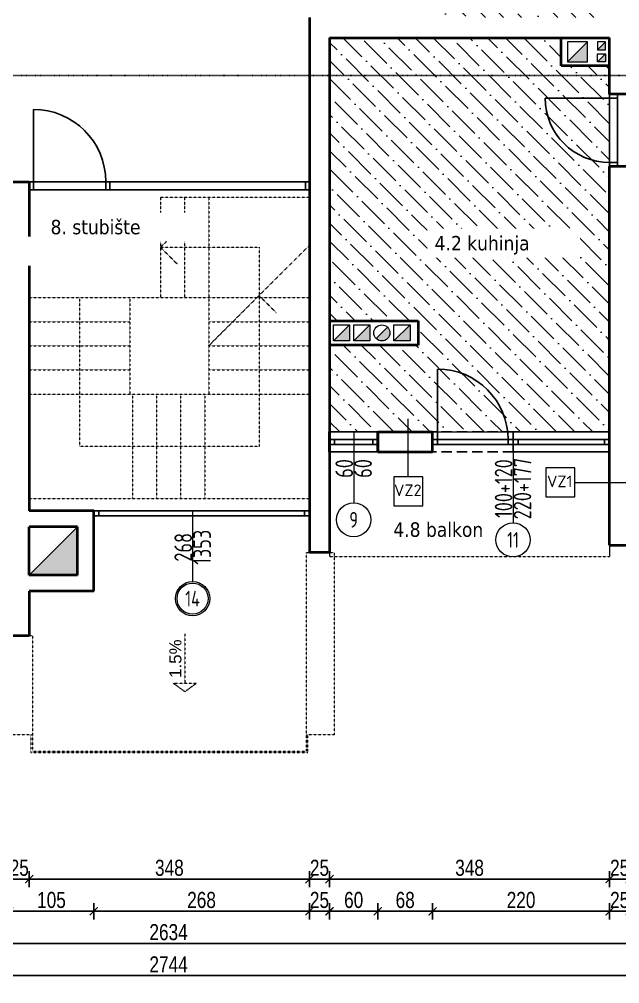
# Model space of a CAD drawing. Header units: millimetres. Extents: x 195897 to 285417, y -229751 to -116129.
# Drawn here: x 210153 to 210899, y -223787 to -222588 of the extents above; entities that cross this region are included whole.
import ezdxf
from ezdxf.enums import TextEntityAlignment as Align

# ---------------------------------------------------------------- set-up
doc = ezdxf.new("R2010")
doc.units = ezdxf.units.MM
doc.header["$PDMODE"] = 2
for name, pattern in [('ACAD_ISO03W100', [30, 12, -18]), ('HIDDEN', [0.375, 0.25, -0.125]), ('HIDDENX2', [19.05, 12.7, -6.35])]:
    doc.linetypes.add(name, pattern=pattern)
doc.layers.get('0').update_dxf_attribs({"lineweight": 0})
doc.layers.get('Defpoints').update_dxf_attribs({"color": 250, "lineweight": 0})
for name, color, linetype, lineweight in [('05-podgled-tanko', 144, 'HIDDEN', 0), ('06-hatch_grijano', 30, 'Continuous', 0), ('07-kote', 70, 'Continuous', 9), ('09-oznaka stavke', 1, 'Continuous', 0), ('5-TX', 113, 'Continuous', 5), ('TP_01 - 0.50', 1, 'Continuous', 40), ('TP_07 - 0.20', 255, 'Continuous', 20)]:
    doc.layers.add(name, color=color, linetype=linetype, lineweight=lineweight)
for name, color, linetype in [('TP_Hatch', 252, 'Continuous'), ('TP_Hidden', 8, 'HIDDENX2'), ('TP_Otvori', 8, 'Continuous'), ('TP_Otvori.block', 8, 'Continuous'), ('zidovi', 1, 'Continuous')]:
    doc.layers.add(name, color=color, linetype=linetype)
doc.styles.add('isocpeur', font='isocpeur.ttf')
doc.styles.add('OPIS', font='hrcom.shx', dxfattribs={"width": 0.8, "height": 20})
doc.styles.get("Standard").update_dxf_attribs({"font": 'arial.ttf', "height": 600})
doc.styles.add('tahoma10', font='tahoma.ttf', dxfattribs={"height": 2})
doc.dimstyles.new('ISO-25', dxfattribs={"dimtxt": 20, "dimasz": 10, "dimexe": 10, "dimexo": 10, "dimgap": 4, "dimtad": 1, "dimdec": 0, "dimtxsty": 'OPIS', "dimblk": 'ARCHTICK', "dimcen": 10, "dimdle": 10, "dimadec": 0, "dimazin": 0, "dimtfac": 1, "dimtdec": 0, "dimtix": 1, "dimtmove": 0, "dimatfit": 3, "dimldrblk": 'ARCHTICK', "dimfxl": 10, "dimfxlon": 1, "dimarcsym": 0})

# ---------------------------------------------------------------- blocks, each defined once
blk = doc.blocks.new('*U663')
at = {"layer": 'TP_01 - 0.50'}
for p, q in [((0, 0), (0, -30)), ((72, 0), (72, -30))]:
    blk.add_line(p, q, dxfattribs=at)
at = {"layer": 'TP_Otvori'}
for p, q in [((0, 0), (72, 0)), ((0, -11.3), (72, -11.3)), ((7.5, -11.3), (7.5, -18.8)), ((64.5, -11.3), (64.5, -18.8)), ((0, -18.8), (72, -18.8)), ((0, -30), (72, -30))]:
    blk.add_line(p, q, dxfattribs=at)
blk = doc.blocks.new('*U654')
at = {"layer": 'TP_Otvori'}
for p, q in [((5, 0), (5, 80)), ((5, 0), (0, 0)), ((85, 0), (5, 0)), ((5, -10), (5, 0)), ((85, -10), (85, 0)), ((85, 0), (90, 0)), ((90, -10), (0, -10))]:
    blk.add_line(p, q, dxfattribs=at)
blk.add_arc((5, 0), 80, 0, 90, dxfattribs=at)
blk = doc.blocks.new('_ArchTick')
at = {"color": 0, "linetype": 'ByBlock', "lineweight": 0, "const_width": 0.15}
blk.add_lwpolyline([(-0.5, -0.5), (0.5, 0.5)], dxfattribs=at)
blk = doc.blocks.new('*D954')
at = {"layer": '07-kote', "color": 0, "linetype": 'Continuous', "lineweight": -2, "ltscale": 0.5, "transparency": 16777216}
for p, q in [((210140.4, -223647.1), (210140.4, -223667.1)), ((210165.4, -223647.1), (210165.4, -223667.1)), ((210140.4, -223657.1), (210130.4, -223657.1)), ((210140.4, -223657.1), (210165.4, -223657.1)), ((210165.4, -223657.1), (210175.4, -223657.1))]:
    blk.add_line(p, q, dxfattribs=at)
at = {"layer": 'Defpoints', "color": 0, "linetype": 'Continuous', "ltscale": 0.5, "transparency": 16777216}
for p in [(210140.4, -223421.5), (210165.4, -223421.5), (210165.4, -223657.1)]:
    blk.add_point(p, dxfattribs=at)
at = {"layer": '07-kote', "color": 0, "linetype": 'Continuous', "lineweight": -2, "ltscale": 0.5, "transparency": 16777216, "xscale": 10, "yscale": 10, "zscale": 10}
blk.add_blockref('_ArchTick', (210140.4, -223657.1), dxfattribs=at)
at = {"layer": '07-kote', "color": 0, "linetype": 'Continuous', "lineweight": -2, "ltscale": 0.5, "transparency": 16777216, "xscale": 10, "yscale": 10, "zscale": 10, "rotation": 180}
blk.add_blockref('_ArchTick', (210165.4, -223657.1), dxfattribs=at)
at = {"layer": '07-kote', "color": 0, "linetype": 'Continuous', "lineweight": 15, "ltscale": 0.5, "transparency": 16777216, "insert": (210152.9, -223643.1), "char_height": 20, "attachment_point": 5, "style": 'OPIS'}
blk.add_mtext('25', dxfattribs=at)
blk = doc.blocks.new('*D955')
at = {"layer": '07-kote', "color": 0, "linetype": 'Continuous', "lineweight": -2, "ltscale": 0.5, "transparency": 16777216}
for p, q in [((210165.4, -223647.1), (210165.4, -223667.1)), ((210513.4, -223647.1), (210513.4, -223667.1)), ((210155.4, -223657.1), (210523.4, -223657.1))]:
    blk.add_line(p, q, dxfattribs=at)
at = {"layer": 'Defpoints', "color": 0, "linetype": 'Continuous', "ltscale": 0.5, "transparency": 16777216}
for p in [(210513.4, -223318.5), (210165.4, -223421.5), (210513.4, -223657.1)]:
    blk.add_point(p, dxfattribs=at)
at = {"layer": '07-kote', "color": 0, "linetype": 'Continuous', "lineweight": -2, "ltscale": 0.5, "transparency": 16777216, "xscale": 10, "yscale": 10, "zscale": 10, "rotation": 180}
blk.add_blockref('_ArchTick', (210165.4, -223657.1), dxfattribs=at)
at = {"layer": '07-kote', "color": 0, "linetype": 'Continuous', "lineweight": -2, "ltscale": 0.5, "transparency": 16777216, "xscale": 10, "yscale": 10, "zscale": 10}
blk.add_blockref('_ArchTick', (210513.4, -223657.1), dxfattribs=at)
at = {"layer": '07-kote', "color": 0, "linetype": 'Continuous', "lineweight": 15, "ltscale": 0.5, "transparency": 16777216, "insert": (210339.4, -223643.1), "char_height": 20, "attachment_point": 5, "style": 'OPIS'}
blk.add_mtext('348', dxfattribs=at)
blk = doc.blocks.new('*D956')
at = {"layer": '07-kote', "color": 0, "linetype": 'Continuous', "lineweight": -2, "ltscale": 0.5, "transparency": 16777216}
for p, q in [((210513.4, -223647.1), (210513.4, -223667.1)), ((210538.4, -223647.1), (210538.4, -223667.1)), ((210513.4, -223657.1), (210503.4, -223657.1)), ((210513.4, -223657.1), (210538.4, -223657.1)), ((210538.4, -223657.1), (210548.4, -223657.1))]:
    blk.add_line(p, q, dxfattribs=at)
at = {"layer": 'Defpoints', "color": 0, "linetype": 'Continuous', "ltscale": 0.5, "transparency": 16777216}
for p in [(210513.4, -223318.5), (210538.4, -223318.5), (210538.4, -223657.1)]:
    blk.add_point(p, dxfattribs=at)
at = {"layer": '07-kote', "color": 0, "linetype": 'Continuous', "lineweight": -2, "ltscale": 0.5, "transparency": 16777216, "xscale": 10, "yscale": 10, "zscale": 10}
blk.add_blockref('_ArchTick', (210513.4, -223657.1), dxfattribs=at)
at = {"layer": '07-kote', "color": 0, "linetype": 'Continuous', "lineweight": -2, "ltscale": 0.5, "transparency": 16777216, "xscale": 10, "yscale": 10, "zscale": 10, "rotation": 180}
blk.add_blockref('_ArchTick', (210538.4, -223657.1), dxfattribs=at)
at = {"layer": '07-kote', "color": 0, "linetype": 'Continuous', "lineweight": 15, "ltscale": 0.5, "transparency": 16777216, "insert": (210525.9, -223643.1), "char_height": 20, "attachment_point": 5, "style": 'OPIS'}
blk.add_mtext('25', dxfattribs=at)
blk = doc.blocks.new('*D957')
at = {"layer": '07-kote', "color": 0, "linetype": 'Continuous', "lineweight": -2, "ltscale": 0.5, "transparency": 16777216}
for p, q in [((210538.4, -223647.1), (210538.4, -223667.1)), ((210886.4, -223647.1), (210886.4, -223667.1)), ((210528.4, -223657.1), (210896.4, -223657.1))]:
    blk.add_line(p, q, dxfattribs=at)
at = {"layer": 'Defpoints', "color": 0, "linetype": 'Continuous', "ltscale": 0.5, "transparency": 16777216}
for p in [(210886.4, -223309.5), (210538.4, -223318.5), (210886.4, -223657.1)]:
    blk.add_point(p, dxfattribs=at)
at = {"layer": '07-kote', "color": 0, "linetype": 'Continuous', "lineweight": -2, "ltscale": 0.5, "transparency": 16777216, "xscale": 10, "yscale": 10, "zscale": 10, "rotation": 180}
blk.add_blockref('_ArchTick', (210538.4, -223657.1), dxfattribs=at)
at = {"layer": '07-kote', "color": 0, "linetype": 'Continuous', "lineweight": -2, "ltscale": 0.5, "transparency": 16777216, "xscale": 10, "yscale": 10, "zscale": 10}
blk.add_blockref('_ArchTick', (210886.4, -223657.1), dxfattribs=at)
at = {"layer": '07-kote', "color": 0, "linetype": 'Continuous', "lineweight": 15, "ltscale": 0.5, "transparency": 16777216, "insert": (210712.4, -223643.1), "char_height": 20, "attachment_point": 5, "style": 'OPIS'}
blk.add_mtext('348', dxfattribs=at)
blk = doc.blocks.new('*D958')
at = {"layer": '07-kote', "color": 0, "linetype": 'Continuous', "lineweight": -2, "ltscale": 0.5, "transparency": 16777216}
for p, q in [((210886.4, -223647.1), (210886.4, -223667.1)), ((210911.4, -223647.1), (210911.4, -223667.1)), ((210886.4, -223657.1), (210876.4, -223657.1)), ((210886.4, -223657.1), (210911.4, -223657.1)), ((210911.4, -223657.1), (210921.4, -223657.1))]:
    blk.add_line(p, q, dxfattribs=at)
at = {"layer": 'Defpoints', "color": 0, "linetype": 'Continuous', "ltscale": 0.5, "transparency": 16777216}
for p in [(210886.4, -223309.5), (210911.4, -223309.5), (210911.4, -223657.1)]:
    blk.add_point(p, dxfattribs=at)
at = {"layer": '07-kote', "color": 0, "linetype": 'Continuous', "lineweight": -2, "ltscale": 0.5, "transparency": 16777216, "xscale": 10, "yscale": 10, "zscale": 10}
blk.add_blockref('_ArchTick', (210886.4, -223657.1), dxfattribs=at)
at = {"layer": '07-kote', "color": 0, "linetype": 'Continuous', "lineweight": -2, "ltscale": 0.5, "transparency": 16777216, "xscale": 10, "yscale": 10, "zscale": 10, "rotation": 180}
blk.add_blockref('_ArchTick', (210911.4, -223657.1), dxfattribs=at)
at = {"layer": '07-kote', "color": 0, "linetype": 'Continuous', "lineweight": 15, "ltscale": 0.5, "transparency": 16777216, "insert": (210898.9, -223643.1), "char_height": 20, "attachment_point": 5, "style": 'OPIS'}
blk.add_mtext('25', dxfattribs=at)
blk = doc.blocks.new('*D982')
at = {"layer": '07-kote', "color": 0, "linetype": 'Continuous', "lineweight": -2, "ltscale": 0.5, "transparency": 16777216}
for p, q in [((210130.4, -223697.1), (210255.4, -223697.1)), ((210140.4, -223687.1), (210140.4, -223707.1)), ((210245.4, -223687.1), (210245.4, -223707.1))]:
    blk.add_line(p, q, dxfattribs=at)
at = {"layer": 'Defpoints', "color": 0, "linetype": 'Continuous', "ltscale": 0.5, "transparency": 16777216}
for p in [(210140.4, -223362.7), (210245.4, -223369.7), (210245.4, -223697.1)]:
    blk.add_point(p, dxfattribs=at)
at = {"layer": '07-kote', "color": 0, "linetype": 'Continuous', "lineweight": -2, "ltscale": 0.5, "transparency": 16777216, "xscale": 10, "yscale": 10, "zscale": 10, "rotation": 180}
blk.add_blockref('_ArchTick', (210140.4, -223697.1), dxfattribs=at)
at = {"layer": '07-kote', "color": 0, "linetype": 'Continuous', "lineweight": -2, "ltscale": 0.5, "transparency": 16777216, "xscale": 10, "yscale": 10, "zscale": 10}
blk.add_blockref('_ArchTick', (210245.4, -223697.1), dxfattribs=at)
at = {"layer": '07-kote', "color": 0, "linetype": 'Continuous', "lineweight": 15, "ltscale": 0.5, "transparency": 16777216, "insert": (210192.9, -223683.1), "char_height": 20, "attachment_point": 5, "style": 'OPIS'}
blk.add_mtext('105', dxfattribs=at)
blk = doc.blocks.new('*D983')
at = {"layer": '07-kote', "color": 0, "linetype": 'Continuous', "lineweight": -2, "ltscale": 0.5, "transparency": 16777216}
for p, q in [((210235.4, -223697.1), (210523.4, -223697.1)), ((210245.4, -223687.1), (210245.4, -223707.1)), ((210513.4, -223687.1), (210513.4, -223707.1))]:
    blk.add_line(p, q, dxfattribs=at)
at = {"layer": 'Defpoints', "color": 0, "linetype": 'Continuous', "ltscale": 0.5, "transparency": 16777216}
for p in [(210513.4, -223321.7), (210245.4, -223369.7), (210513.4, -223697.1)]:
    blk.add_point(p, dxfattribs=at)
at = {"layer": '07-kote', "color": 0, "linetype": 'Continuous', "lineweight": -2, "ltscale": 0.5, "transparency": 16777216, "xscale": 10, "yscale": 10, "zscale": 10, "rotation": 180}
blk.add_blockref('_ArchTick', (210245.4, -223697.1), dxfattribs=at)
at = {"layer": '07-kote', "color": 0, "linetype": 'Continuous', "lineweight": -2, "ltscale": 0.5, "transparency": 16777216, "xscale": 10, "yscale": 10, "zscale": 10}
blk.add_blockref('_ArchTick', (210513.4, -223697.1), dxfattribs=at)
at = {"layer": '07-kote', "color": 0, "linetype": 'Continuous', "lineweight": 15, "ltscale": 0.5, "transparency": 16777216, "insert": (210379.4, -223683.1), "char_height": 20, "attachment_point": 5, "style": 'OPIS'}
blk.add_mtext('268', dxfattribs=at)
blk = doc.blocks.new('*D984')
at = {"layer": '07-kote', "color": 0, "linetype": 'Continuous', "lineweight": -2, "ltscale": 0.5, "transparency": 16777216}
for p, q in [((210513.4, -223697.1), (210503.4, -223697.1)), ((210513.4, -223687.1), (210513.4, -223707.1)), ((210513.4, -223697.1), (210538.4, -223697.1)), ((210538.4, -223687.1), (210538.4, -223707.1)), ((210538.4, -223697.1), (210548.4, -223697.1))]:
    blk.add_line(p, q, dxfattribs=at)
at = {"layer": 'Defpoints', "color": 0, "linetype": 'Continuous', "ltscale": 0.5, "transparency": 16777216}
for p in [(210538.4, -223196.7), (210513.4, -223321.7), (210538.4, -223697.1)]:
    blk.add_point(p, dxfattribs=at)
at = {"layer": '07-kote', "color": 0, "linetype": 'Continuous', "lineweight": -2, "ltscale": 0.5, "transparency": 16777216, "xscale": 10, "yscale": 10, "zscale": 10}
blk.add_blockref('_ArchTick', (210513.4, -223697.1), dxfattribs=at)
at = {"layer": '07-kote', "color": 0, "linetype": 'Continuous', "lineweight": -2, "ltscale": 0.5, "transparency": 16777216, "xscale": 10, "yscale": 10, "zscale": 10, "rotation": 180}
blk.add_blockref('_ArchTick', (210538.4, -223697.1), dxfattribs=at)
at = {"layer": '07-kote', "color": 0, "linetype": 'Continuous', "lineweight": 15, "ltscale": 0.5, "transparency": 16777216, "insert": (210525.9, -223683.1), "char_height": 20, "attachment_point": 5, "style": 'OPIS'}
blk.add_mtext('25', dxfattribs=at)
blk = doc.blocks.new('*D985')
at = {"layer": '07-kote', "color": 0, "linetype": 'Continuous', "lineweight": -2, "ltscale": 0.5, "transparency": 16777216}
for p, q in [((210528.4, -223697.1), (210608.4, -223697.1)), ((210538.4, -223687.1), (210538.4, -223707.1)), ((210598.4, -223687.1), (210598.4, -223707.1))]:
    blk.add_line(p, q, dxfattribs=at)
at = {"layer": 'Defpoints', "color": 0, "linetype": 'Continuous', "ltscale": 0.5, "transparency": 16777216}
for p in [(210538.4, -223196.7), (210598.4, -223196.7), (210598.4, -223697.1)]:
    blk.add_point(p, dxfattribs=at)
at = {"layer": '07-kote', "color": 0, "linetype": 'Continuous', "lineweight": -2, "ltscale": 0.5, "transparency": 16777216, "xscale": 10, "yscale": 10, "zscale": 10, "rotation": 180}
blk.add_blockref('_ArchTick', (210538.4, -223697.1), dxfattribs=at)
at = {"layer": '07-kote', "color": 0, "linetype": 'Continuous', "lineweight": -2, "ltscale": 0.5, "transparency": 16777216, "xscale": 10, "yscale": 10, "zscale": 10}
blk.add_blockref('_ArchTick', (210598.4, -223697.1), dxfattribs=at)
at = {"layer": '07-kote', "color": 0, "linetype": 'Continuous', "lineweight": 15, "ltscale": 0.5, "transparency": 16777216, "insert": (210568.4, -223683.1), "char_height": 20, "attachment_point": 5, "style": 'OPIS'}
blk.add_mtext('60', dxfattribs=at)
blk = doc.blocks.new('*D986')
at = {"layer": '07-kote', "color": 0, "linetype": 'Continuous', "lineweight": -2, "ltscale": 0.5, "transparency": 16777216}
for p, q in [((210588.4, -223697.1), (210676.4, -223697.1)), ((210598.4, -223687.1), (210598.4, -223707.1)), ((210666.4, -223687.1), (210666.4, -223707.1))]:
    blk.add_line(p, q, dxfattribs=at)
at = {"layer": 'Defpoints', "color": 0, "linetype": 'Continuous', "ltscale": 0.5, "transparency": 16777216}
for p in [(210598.4, -223196.7), (210666.4, -223196.7), (210666.4, -223697.1)]:
    blk.add_point(p, dxfattribs=at)
at = {"layer": '07-kote', "color": 0, "linetype": 'Continuous', "lineweight": -2, "ltscale": 0.5, "transparency": 16777216, "xscale": 10, "yscale": 10, "zscale": 10, "rotation": 180}
blk.add_blockref('_ArchTick', (210598.4, -223697.1), dxfattribs=at)
at = {"layer": '07-kote', "color": 0, "linetype": 'Continuous', "lineweight": -2, "ltscale": 0.5, "transparency": 16777216, "xscale": 10, "yscale": 10, "zscale": 10}
blk.add_blockref('_ArchTick', (210666.4, -223697.1), dxfattribs=at)
at = {"layer": '07-kote', "color": 0, "linetype": 'Continuous', "lineweight": 15, "ltscale": 0.5, "transparency": 16777216, "insert": (210632.4, -223683.1), "char_height": 20, "attachment_point": 5, "style": 'OPIS'}
blk.add_mtext('68', dxfattribs=at)
blk = doc.blocks.new('*D987')
at = {"layer": '07-kote', "color": 0, "linetype": 'Continuous', "lineweight": -2, "ltscale": 0.5, "transparency": 16777216}
for p, q in [((210656.4, -223697.1), (210896.4, -223697.1)), ((210666.4, -223687.1), (210666.4, -223707.1)), ((210886.4, -223687.1), (210886.4, -223707.1))]:
    blk.add_line(p, q, dxfattribs=at)
at = {"layer": 'Defpoints', "color": 0, "linetype": 'Continuous', "ltscale": 0.5, "transparency": 16777216}
for p in [(210666.4, -223196.7), (210886.4, -223196.7), (210886.4, -223697.1)]:
    blk.add_point(p, dxfattribs=at)
at = {"layer": '07-kote', "color": 0, "linetype": 'Continuous', "lineweight": -2, "ltscale": 0.5, "transparency": 16777216, "xscale": 10, "yscale": 10, "zscale": 10, "rotation": 180}
blk.add_blockref('_ArchTick', (210666.4, -223697.1), dxfattribs=at)
at = {"layer": '07-kote', "color": 0, "linetype": 'Continuous', "lineweight": -2, "ltscale": 0.5, "transparency": 16777216, "xscale": 10, "yscale": 10, "zscale": 10}
blk.add_blockref('_ArchTick', (210886.4, -223697.1), dxfattribs=at)
at = {"layer": '07-kote', "color": 0, "linetype": 'Continuous', "lineweight": 15, "ltscale": 0.5, "transparency": 16777216, "insert": (210776.4, -223683.1), "char_height": 20, "attachment_point": 5, "style": 'OPIS'}
blk.add_mtext('220', dxfattribs=at)
blk = doc.blocks.new('*D988')
at = {"layer": '07-kote', "color": 0, "linetype": 'Continuous', "lineweight": -2, "ltscale": 0.5, "transparency": 16777216}
for p, q in [((210886.4, -223697.1), (210876.4, -223697.1)), ((210886.4, -223687.1), (210886.4, -223707.1)), ((210886.4, -223697.1), (210911.4, -223697.1)), ((210911.4, -223687.1), (210911.4, -223707.1)), ((210911.4, -223697.1), (210921.4, -223697.1))]:
    blk.add_line(p, q, dxfattribs=at)
at = {"layer": 'Defpoints', "color": 0, "linetype": 'Continuous', "ltscale": 0.5, "transparency": 16777216}
for p in [(210886.4, -223196.7), (210911.4, -223312.7), (210911.4, -223697.1)]:
    blk.add_point(p, dxfattribs=at)
at = {"layer": '07-kote', "color": 0, "linetype": 'Continuous', "lineweight": -2, "ltscale": 0.5, "transparency": 16777216, "xscale": 10, "yscale": 10, "zscale": 10}
blk.add_blockref('_ArchTick', (210886.4, -223697.1), dxfattribs=at)
at = {"layer": '07-kote', "color": 0, "linetype": 'Continuous', "lineweight": -2, "ltscale": 0.5, "transparency": 16777216, "xscale": 10, "yscale": 10, "zscale": 10, "rotation": 180}
blk.add_blockref('_ArchTick', (210911.4, -223697.1), dxfattribs=at)
at = {"layer": '07-kote', "color": 0, "linetype": 'Continuous', "lineweight": 15, "ltscale": 0.5, "transparency": 16777216, "insert": (210898.9, -223683.1), "char_height": 20, "attachment_point": 5, "style": 'OPIS'}
blk.add_mtext('25', dxfattribs=at)
blk = doc.blocks.new('*D1029')
at = {"layer": '07-kote', "color": 0, "linetype": 'Continuous', "lineweight": -2, "ltscale": 0.5, "transparency": 16777216}
for p, q in [((211911, -223225), (211911, -223424)), ((211901, -223235), (211921, -223235)), ((211901, -223414), (211921, -223414))]:
    blk.add_line(p, q, dxfattribs=at)
at = {"layer": 'Defpoints', "color": 0, "linetype": 'Continuous', "ltscale": 0.5, "transparency": 16777216}
for p in [(211361.8, -223235), (209625.8, -223414), (211911, -223414)]:
    blk.add_point(p, dxfattribs=at)
at = {"layer": '07-kote', "color": 0, "linetype": 'Continuous', "lineweight": -2, "ltscale": 0.5, "transparency": 16777216, "xscale": 10, "yscale": 10, "zscale": 10}
for p, rotation in [((211911, -223235), 90), ((211911, -223414), 270)]:
    blk.add_blockref('_ArchTick', p, dxfattribs=dict(at, rotation=rotation))
at = {"layer": '07-kote', "color": 0, "linetype": 'Continuous', "lineweight": 15, "ltscale": 0.5, "transparency": 16777216, "insert": (211897, -223324.5), "char_height": 20, "attachment_point": 5, "rotation": 90, "style": 'OPIS'}
blk.add_mtext('179', dxfattribs=at)
blk = doc.blocks.new('*D1030')
at = {"layer": '07-kote', "color": 0, "linetype": 'Continuous', "lineweight": -2, "ltscale": 0.5, "transparency": 16777216}
for p, q in [((211911, -223414), (211911, -223404)), ((211901, -223414), (211921, -223414)), ((211911, -223414), (211911, -223439)), ((211901, -223439), (211921, -223439)), ((211911, -223439), (211911, -223449))]:
    blk.add_line(p, q, dxfattribs=at)
at = {"layer": 'Defpoints', "color": 0, "linetype": 'Continuous', "ltscale": 0.5, "transparency": 16777216}
for p in [(209625.8, -223414), (209625.8, -223439), (211911, -223439)]:
    blk.add_point(p, dxfattribs=at)
at = {"layer": '07-kote', "color": 0, "linetype": 'Continuous', "lineweight": -2, "ltscale": 0.5, "transparency": 16777216, "xscale": 10, "yscale": 10, "zscale": 10}
for p, rotation in [((211911, -223414), 270), ((211911, -223439), 90)]:
    blk.add_blockref('_ArchTick', p, dxfattribs=dict(at, rotation=rotation))
at = {"layer": '07-kote', "color": 0, "linetype": 'Continuous', "lineweight": 15, "ltscale": 0.5, "transparency": 16777216, "insert": (211897, -223426.5), "char_height": 20, "attachment_point": 5, "rotation": 90, "style": 'OPIS'}
blk.add_mtext('25', dxfattribs=at)
blk = doc.blocks.new('*D1031')
at = {"layer": '07-kote', "color": 0, "linetype": 'Continuous', "lineweight": -2, "ltscale": 0.5, "transparency": 16777216}
for p, q in [((211911, -223429), (211911, -223457)), ((211901, -223439), (211921, -223439)), ((211901, -223447), (211921, -223447))]:
    blk.add_line(p, q, dxfattribs=at)
at = {"layer": 'Defpoints', "color": 0, "linetype": 'Continuous', "ltscale": 0.5, "transparency": 16777216}
for p in [(209625.8, -223439), (209934.8, -223447), (211911, -223447)]:
    blk.add_point(p, dxfattribs=at)
at = {"layer": '07-kote', "color": 0, "linetype": 'Continuous', "lineweight": -2, "ltscale": 0.5, "transparency": 16777216, "xscale": 10, "yscale": 10, "zscale": 10}
for p, rotation in [((211911, -223439), 90), ((211911, -223447), 270)]:
    blk.add_blockref('_ArchTick', p, dxfattribs=dict(at, rotation=rotation))
at = {"layer": '07-kote', "color": 0, "linetype": 'Continuous', "lineweight": 15, "ltscale": 0.5, "transparency": 16777216, "insert": (211884.8, -223461.2), "char_height": 20, "attachment_point": 5, "rotation": 90, "style": 'OPIS'}
blk.add_mtext('8', dxfattribs=at)
blk = doc.blocks.new('*D1154')
at = {"layer": '07-kote', "color": 0, "linetype": 'ByBlock', "lineweight": -2, "ltscale": 5, "transparency": 16777216}
for p, q in [((209021.4, -223727.1), (209021.4, -223747.1)), ((211655.4, -223727.1), (211655.4, -223747.1)), ((209011.4, -223737.1), (211665.4, -223737.1))]:
    blk.add_line(p, q, dxfattribs=at)
at = {"layer": 'Defpoints', "color": 0, "linetype": 'ByBlock', "ltscale": 5, "transparency": 16777216}
for p in [(211655.4, -223234), (209021.4, -223419), (211655.4, -223737.1)]:
    blk.add_point(p, dxfattribs=at)
at = {"layer": '07-kote', "color": 0, "linetype": 'ByBlock', "lineweight": -2, "ltscale": 5, "transparency": 16777216, "xscale": 10, "yscale": 10, "zscale": 10, "rotation": 180}
blk.add_blockref('_ArchTick', (209021.4, -223737.1), dxfattribs=at)
at = {"layer": '07-kote', "color": 0, "linetype": 'ByBlock', "lineweight": -2, "ltscale": 5, "transparency": 16777216, "xscale": 10, "yscale": 10, "zscale": 10}
blk.add_blockref('_ArchTick', (211655.4, -223737.1), dxfattribs=at)
at = {"layer": '07-kote', "color": 0, "linetype": 'ByBlock', "ltscale": 5, "transparency": 16777216, "insert": (210338.4, -223723.1), "char_height": 20, "attachment_point": 5, "style": 'OPIS'}
blk.add_mtext('2634', dxfattribs=at)
blk = doc.blocks.new('*D1156')
at = {"layer": '07-kote', "color": 0, "linetype": 'ByBlock', "lineweight": -2, "ltscale": 5, "transparency": 16777216}
for p, q in [((211951, -223344), (211951, -223457)), ((211941, -223354), (211961, -223354)), ((211941, -223447), (211961, -223447))]:
    blk.add_line(p, q, dxfattribs=at)
at = {"layer": 'Defpoints', "color": 0, "linetype": 'ByBlock', "ltscale": 5, "transparency": 16777216}
for p in [(211630.4, -223354), (209792.4, -223447), (211951, -223447)]:
    blk.add_point(p, dxfattribs=at)
at = {"layer": '07-kote', "color": 0, "linetype": 'ByBlock', "lineweight": -2, "ltscale": 5, "transparency": 16777216, "xscale": 10, "yscale": 10, "zscale": 10}
for p, rotation in [((211951, -223354), 90), ((211951, -223447), 270)]:
    blk.add_blockref('_ArchTick', p, dxfattribs=dict(at, rotation=rotation))
at = {"layer": '07-kote', "color": 0, "linetype": 'ByBlock', "ltscale": 5, "transparency": 16777216, "insert": (211937, -223400.5), "char_height": 20, "attachment_point": 5, "rotation": 90, "style": 'OPIS'}
blk.add_mtext('93', dxfattribs=at)
blk = doc.blocks.new('*D1157')
at = {"layer": '07-kote', "color": 0, "linetype": 'ByBlock', "lineweight": -2, "ltscale": 5, "transparency": 16777216}
for p, q in [((211941, -223447), (211961, -223447)), ((211951, -223437), (211951, -223524)), ((211941, -223514), (211961, -223514))]:
    blk.add_line(p, q, dxfattribs=at)
at = {"layer": 'Defpoints', "color": 0, "linetype": 'ByBlock', "ltscale": 5, "transparency": 16777216}
for p in [(209792.4, -223447), (209394.4, -223514), (211951, -223514)]:
    blk.add_point(p, dxfattribs=at)
at = {"layer": '07-kote', "color": 0, "linetype": 'ByBlock', "lineweight": -2, "ltscale": 5, "transparency": 16777216, "xscale": 10, "yscale": 10, "zscale": 10}
for p, rotation in [((211951, -223447), 90), ((211951, -223514), 270)]:
    blk.add_blockref('_ArchTick', p, dxfattribs=dict(at, rotation=rotation))
at = {"layer": '07-kote', "color": 0, "linetype": 'ByBlock', "ltscale": 5, "transparency": 16777216, "insert": (211937, -223480.5), "char_height": 20, "attachment_point": 5, "rotation": 90, "style": 'OPIS'}
blk.add_mtext('67', dxfattribs=at)
blk = doc.blocks.new('*D1170')
at = {"layer": '07-kote', "color": 0, "linetype": 'ByBlock', "lineweight": -2, "ltscale": 5, "transparency": 16777216}
for p, q in [((208966.4, -223767.1), (208966.4, -223787.1)), ((211710.4, -223767.1), (211710.4, -223787.1)), ((208956.4, -223777.1), (211720.4, -223777.1))]:
    blk.add_line(p, q, dxfattribs=at)
at = {"layer": 'Defpoints', "color": 0, "linetype": 'ByBlock', "ltscale": 5, "transparency": 16777216}
for p in [(208966.4, -223747.1), (211710.4, -223747.1), (211710.4, -223777.1)]:
    blk.add_point(p, dxfattribs=at)
at = {"layer": '07-kote', "color": 0, "linetype": 'ByBlock', "lineweight": -2, "ltscale": 5, "transparency": 16777216, "xscale": 10, "yscale": 10, "zscale": 10, "rotation": 180}
blk.add_blockref('_ArchTick', (208966.4, -223777.1), dxfattribs=at)
at = {"layer": '07-kote', "color": 0, "linetype": 'ByBlock', "lineweight": -2, "ltscale": 5, "transparency": 16777216, "xscale": 10, "yscale": 10, "zscale": 10}
blk.add_blockref('_ArchTick', (211710.4, -223777.1), dxfattribs=at)
at = {"layer": '07-kote', "color": 0, "linetype": 'ByBlock', "ltscale": 5, "transparency": 16777216, "insert": (210338.4, -223763.1), "char_height": 20, "attachment_point": 5, "style": 'OPIS'}
blk.add_mtext('2744', dxfattribs=at)
blk = doc.blocks.new('*U1877')
at = {"ltscale": 0.1}
blk.add_line((-0.125, 0.375), (-0.625, 0.375), dxfattribs=at)
blk.add_lwpolyline([(0.125, 0.5), (0.125, 0.25), (-0.125, 0.25), (-0.125, 0.5)], close=True, dxfattribs=at)
at = {"style": 'isocpeur'}
blk.add_attdef('sl', text='', height=0.1, dxfattribs=at).set_placement((0.005, 0.3336), align=Align.CENTER)
blk = doc.blocks.new('*U511')
at = {"ltscale": 0.1}
blk.add_line((0, 0.5), (0, 1), dxfattribs=at)
blk.add_lwpolyline([(0.125, 0.25), (-0.125, 0.25), (-0.125, 0.5), (0.125, 0.5)], close=True, dxfattribs=at)
at = {"style": 'isocpeur'}
blk.add_attdef('sl', text='', height=0.1, dxfattribs=at).set_placement((0.005, 0.3336), align=Align.CENTER)
blk = doc.blocks.new('*U1900')
blk.add_lwpolyline([(0, 31), (0, -59.2)])
for radius in [21.8, 19.8]:
    blk.add_circle((0, -81), radius)
at = {"style": 'isocpeur', "width": 0.75}
for tag, p in [('SIR', (-12, -15.6)), ('VIS', (12, -15.6))]:
    blk.add_attdef(tag, text='', height=15, rotation=90, dxfattribs=at).set_placement(p, align=Align.MIDDLE)
blk.add_attdef('BR', text='', height=20, dxfattribs=at).set_placement((0, -81), align=Align.MIDDLE_CENTER)
blk = doc.blocks.new('*U1890')
blk.add_lwpolyline([(0, 31), (0, -59.2)])
blk.add_circle((0, -81), 21.8)
at = {"style": 'isocpeur', "width": 0.75}
for tag, p in [('SIR', (-12, -15.6)), ('VIS', (12, -15.6))]:
    blk.add_attdef(tag, text='', height=15, rotation=90, dxfattribs=at).set_placement(p, align=Align.MIDDLE)
blk.add_attdef('BR', text='', height=20, dxfattribs=at).set_placement((0, -81), align=Align.MIDDLE_CENTER)
blk = doc.blocks.new('*U1895')
blk.add_lwpolyline([(0, 31), (0, -59.2)])
blk.add_circle((0, -81), 21.8)
at = {"style": 'isocpeur', "width": 0.75}
for tag, p in [('SIR', (-12, -15.6)), ('VIS', (12, -15.6))]:
    blk.add_attdef(tag, text='', height=15, rotation=90, dxfattribs=at).set_placement(p, align=Align.MIDDLE)
blk.add_attdef('BR', text='', height=20, dxfattribs=at).set_placement((0, -81), align=Align.MIDDLE_CENTER)

msp = doc.modelspace()

# ---------------------------------------------------------------- hatches: boundary and pattern name
at = {"layer": '06-hatch_grijano'}
h = msp.add_hatch(dxfattribs=at)
h.set_pattern_fill('ANSI36', color=256, scale=5, angle=270, style=0)
edge = h.paths.add_edge_path()
edge.add_line((211464.4, -222586), (211464.4, -222408))
edge.add_line((211464.4, -222408), (210911.4, -222408))
edge.add_line((210911.4, -222408), (210911.4, -222434))
edge.add_line((210911.4, -222434), (210886.4, -222434))
edge.add_line((210886.4, -222434), (210886.4, -222429))
edge.add_line((210886.4, -222429), (210668.4, -222429))
edge.add_line((210668.4, -222429), (210668.4, -222586))
edge.add_line((210668.4, -222586), (210886.4, -222586))
edge.add_line((210886.4, -222586), (210886.4, -222526))
edge.add_line((210886.4, -222526), (210911.4, -222526))
edge.add_line((210911.4, -222526), (210911.4, -222586))
edge.add_line((210911.4, -222586), (211259.4, -222586))
edge.add_line((211259.4, -222586), (211259.4, -222516))
edge.add_line((211259.4, -222516), (211284.4, -222516))
edge.add_line((211284.4, -222516), (211284.4, -222586))
edge.add_line((211284.4, -222586), (211464.4, -222586))
edge.add_line((210886.4, -222646), (210826.4, -222646))
edge.add_line((210826.4, -222646), (210826.4, -222611))
edge.add_line((210826.4, -222611), (210538.4, -222611))
edge.add_line((210538.4, -222611), (210538.4, -222963))
edge.add_line((210538.4, -222963), (210648.4, -222963))
edge.add_line((210648.4, -222963), (210648.4, -222993))
edge.add_line((210648.4, -222993), (210538.4, -222993))
edge.add_line((210538.4, -222993), (210538.4, -223101))
edge.add_line((210538.4, -223101), (210886.4, -223101))
edge.add_line((210886.4, -223101), (210886.4, -222646))
h.paths.add_polyline_path([(210760.6, -222497.3), (210960.2, -222497.3), (210960.2, -222458.4), (210760.6, -222458.4)], flags=24)
h.paths.add_polyline_path([(210664.1, -222885.8), (210794.7, -222885.8), (210794.7, -222847), (210664.1, -222847)], flags=24)
at = {"layer": 'TP_07 - 0.20'}
h = msp.add_hatch(color=256, dxfattribs=at)
h.dxf.hatch_style = 1
h.paths.add_polyline_path([(210833.9, -222641), (210858.9, -222641), (210858.9, -222616)])
h = msp.add_hatch(color=256, dxfattribs=at)
h.dxf.hatch_style = 1
h.paths.add_polyline_path([(210881.4, -222616), (210871.4, -222626), (210881.4, -222626)])
h.paths.add_polyline_path([(210871.4, -222641), (210881.4, -222641), (210881.4, -222631)])
at = {"layer": 'TP_Hatch'}
h = msp.add_hatch(color=256, dxfattribs=at)
h.dxf.hatch_style = 1
h.paths.add_polyline_path([(210563.4, -222988), (210563.4, -222968), (210543.4, -222988)])
h = msp.add_hatch(color=256, dxfattribs=at)
h.dxf.hatch_style = 1
h.paths.add_polyline_path([(210588.4, -222988), (210588.4, -222968), (210568.4, -222988)])
h = msp.add_hatch(color=256, dxfattribs=at)
h.dxf.hatch_style = 1
edge = h.paths.add_edge_path()
edge.add_arc((210603.4, -222978), 10, 225, 270)
edge.add_arc((210603.4, -222978), 10, 270, 360)
edge.add_arc((210603.4, -222978), 10, 0, 45)
edge.add_line((210610.5, -222971), (210596.4, -222985.1))
h = msp.add_hatch(color=256, dxfattribs=at)
h.dxf.hatch_style = 1
h.paths.add_polyline_path([(210638.4, -222988), (210638.4, -222968), (210618.4, -222988)])
h = msp.add_hatch(color=256, dxfattribs=at)
h.dxf.hatch_style = 1
h.paths.add_polyline_path([(210165.4, -223279), (210225.4, -223279), (210225.4, -223219)])

# ---------------------------------------------------------------- linework, layer by layer
at = {"layer": '05-podgled-tanko'}
for p, q in [((210328.4, -222809), (210513.4, -222809)), ((210328.4, -222809), (210328.4, -222934)), ((210358.4, -222809), (210358.4, -222934)), ((210388.4, -222809), (210388.4, -223054)), ((210328.4, -222871.5), (210349.4, -222850.5)), ((210328.4, -222871.5), (210450.9, -222871.5)), ((210328.4, -222871.5), (210349.4, -222892.5)), ((210388.4, -222994), (210513.4, -222869)), ((210450.9, -222871.5), (210450.9, -223119)), ((210450.9, -222931.5), (210471.9, -222952.5)), ((210165.4, -222934), (210290.4, -222934)), ((210227.9, -222934), (210227.9, -223119)), ((210290.4, -222934), (210290.4, -223054)), ((210290.4, -222934), (210388.4, -222934)), ((210388.4, -222934), (210513.4, -222934)), ((210165.4, -222964), (210290.4, -222964)), ((210388.4, -222964), (210513.4, -222964)), ((210165.4, -222994), (210290.4, -222994)), ((210388.4, -222994), (210513.4, -222994)), ((210165.4, -223024), (210290.4, -223024)), ((210388.4, -223024), (210513.4, -223024)), ((210165.4, -223054), (210513.4, -223054)), ((210293.4, -223054), (210293.4, -223184)), ((210323.4, -223054), (210323.4, -223184)), ((210353.4, -223054), (210353.4, -223184)), ((210383.4, -223054), (210383.4, -223184)), ((210450.9, -223119), (210227.9, -223119)), ((210165.4, -223184), (210513.4, -223184)), ((210538.4, -223256), (210886.4, -223256))]:
    msp.add_line(p, q, dxfattribs=at).dxf.unprotected_set("ltscale", 0)
msp.add_lwpolyline([(210509.6, -223251), (210544.2, -223251), (210544.2, -223477.8), (210509.6, -223477.8)], close=True, dxfattribs=at).dxf.unprotected_set("ltscale", 0)
for points in [[(210169.2, -223477.8), (210169.2, -223497.8), (210509.6, -223497.8), (210509.6, -223279.8)], [(210140.4, -223354), (210169.2, -223354), (210169.2, -223477.8), (210130.6, -223477.8), (210130.6, -223399)], [(210358.6, -223352.3), (210358.6, -223413.4)], [(210358.6, -223352.3), (210358.6, -223413.4)], [(210358.6, -223424), (210344, -223413.4)], [(210344, -223413.4), (210373.1, -223413.4)], [(210358.6, -223424), (210373.1, -223413.4)], [(210167.2, -223477.8), (210167.2, -223499.8), (210511.6, -223499.8), (210511.6, -223477.8)]]:
    msp.add_lwpolyline(points, dxfattribs=at).dxf.unprotected_set("ltscale", 0)
at = {"layer": 'Defpoints', "linetype": 'ByBlock', "ltscale": 5}
for points in [[(208801.4, -223657.1), (212031, -223657.1)], [(208801.4, -223697.1), (212031, -223697.1)], [(208801.4, -223737.1), (212031, -223737.1)], [(208801.4, -223777.1), (212031, -223777.1)]]:
    msp.add_lwpolyline(points, dxfattribs=at)
at = {"layer": 'TP_01 - 0.50'}
for p, q in [((210513.4, -222586), (210513.4, -223251)), ((210538.4, -222611), (210538.4, -223126)), ((210538.4, -222611), (210886.4, -222611)), ((210826.4, -222646), (210826.4, -222611)), ((210886.4, -222681), (210886.4, -222611)), ((210886.4, -222646), (210826.4, -222646)), ((210911.4, -222681), (210886.4, -222681)), ((210886.4, -223242), (210886.4, -222771)), ((210911.4, -222771), (210886.4, -222771)), ((209922.4, -222790), (210165.4, -222790)), ((210165.4, -222790), (210165.4, -223199)), ((210538.4, -222963), (210648.4, -222963)), ((210648.4, -222963), (210648.4, -222993)), ((210648.4, -222993), (210538.4, -222993)), ((210598.4, -223101), (210598.4, -223126)), ((210598.4, -223101), (210666.4, -223101)), ((210666.4, -223126), (210666.4, -223101)), ((210538.4, -223126), (210538.4, -223251)), ((210598.4, -223126), (210666.4, -223126)), ((210245.4, -223199), (210165.4, -223199)), ((210245.4, -223299), (210245.4, -223199)), ((210165.4, -223279), (210165.4, -223219)), ((210225.4, -223219), (210165.4, -223219)), ((210225.4, -223279), (210225.4, -223219)), ((210886.4, -223242), (210911.4, -223242)), ((210538.4, -223251), (210513.4, -223251)), ((210225.4, -223279), (210165.4, -223279)), ((210165.4, -223299), (210165.4, -223354)), ((210245.4, -223299), (210165.4, -223299)), ((210140.4, -223354), (210165.4, -223354))]:
    msp.add_line(p, q, dxfattribs=at)
at = {"layer": 'TP_07 - 0.20'}
for p, q in [((210858.9, -222616), (210833.9, -222641)), ((210881.4, -222616), (210871.4, -222626)), ((210881.4, -222631), (210871.4, -222641)), ((210563.4, -222968), (210543.4, -222988)), ((210588.4, -222968), (210568.4, -222988)), ((210610.5, -222971), (210596.4, -222985.1)), ((210638.4, -222968), (210618.4, -222988)), ((210225.4, -223219), (210165.4, -223279)), ((210886.4, -223242), (210886.4, -223256)), ((210538.4, -223251), (210538.4, -223256))]:
    msp.add_line(p, q, dxfattribs=at)
for points in [[(210858.9, -222616), (210833.9, -222616), (210833.9, -222641), (210858.9, -222641)], [(210881.4, -222616), (210871.4, -222616), (210871.4, -222626), (210881.4, -222626)], [(210881.4, -222641), (210871.4, -222641), (210871.4, -222631), (210881.4, -222631)], [(210543.4, -222968), (210563.4, -222968), (210563.4, -222988), (210543.4, -222988)], [(210568.4, -222968), (210588.4, -222968), (210588.4, -222988), (210568.4, -222988)], [(210618.4, -222968), (210638.4, -222968), (210638.4, -222988), (210618.4, -222988)]]:
    msp.add_lwpolyline(points, close=True, dxfattribs=at)
msp.add_circle((210603.4, -222978), 10, dxfattribs=at)
at = {"layer": 'TP_Hidden'}
for p, q in [((210766.4, -223101), (210666.4, -223101)), ((210766.4, -223126), (210666.4, -223126))]:
    msp.add_line(p, q, dxfattribs=at)
at = {"layer": 'TP_Otvori'}
for p, q in [((210170.4, -222790), (210170.4, -222700)), ((210165.4, -222790), (210513.4, -222790)), ((210170.4, -222790), (210170.4, -222800)), ((210260.4, -222790), (210260.4, -222800)), ((210265.4, -222790), (210265.4, -222800)), ((210508.4, -222790), (210508.4, -222800)), ((210165.4, -222800), (210513.4, -222800)), ((210672.7, -223110.4), (210672.7, -223022.9)), ((210766.4, -223110.4), (210666.4, -223110.4)), ((210672.7, -223110.4), (210672.7, -223116.7)), ((210760.2, -223110.4), (210760.2, -223116.7)), ((210766.4, -223101), (210766.4, -223126)), ((210886.4, -223101), (210766.4, -223101)), ((210886.4, -223110.4), (210766.4, -223110.4)), ((210772.7, -223110.4), (210772.7, -223116.7)), ((210880.2, -223110.4), (210880.2, -223116.7)), ((210766.4, -223116.7), (210666.4, -223116.7)), ((210886.4, -223116.7), (210766.4, -223116.7)), ((210886.4, -223126), (210766.4, -223126)), ((210245.4, -223199), (210513.4, -223199)), ((210245.4, -223205.3), (210513.4, -223205.3)), ((210251.7, -223199), (210251.7, -223205.3)), ((210507.2, -223199), (210507.2, -223205.3))]:
    msp.add_line(p, q, dxfattribs=at)
for centre, radius in [((210170.4, -222790), 90), ((210672.7, -223110.4), 87.5)]:
    msp.add_arc(centre, radius, 0, 90, dxfattribs=at)

# ---------------------------------------------------------------- block references
at = {"layer": '09-oznaka stavke', "linetype": 'HIDDEN', "ltscale": 50}
ref = msp.add_blockref('*U1895', (210568.4, -223131.3), dxfattribs=dict(at, xscale=0.9750000000000001, yscale=0.9750000000000001, zscale=0.9750000000000001, rotation=0.001792447738893826))
ref.add_attrib('SIR', '60', dxfattribs={"layer": '0', "height": 22, "rotation": 90.0018, "style": 'isocpeur', "width": 0.75}).set_placement((210556.7, -223146.5), align=Align.MIDDLE)
ref.add_attrib('VIS', '60', dxfattribs={"layer": '0', "height": 22, "rotation": 90.0018, "style": 'isocpeur', "width": 0.75}).set_placement((210580.1, -223146.5), align=Align.MIDDLE)
ref.add_attrib('BR', '9', dxfattribs={"layer": '0', "height": 19.5, "rotation": 0.0018, "style": 'isocpeur', "width": 0.75}).set_placement((210568.4, -223210.3), align=Align.MIDDLE_CENTER)
ref = msp.add_blockref('*U1900', (210368.3, -223229.3), dxfattribs=dict(at, xscale=0.9750000000000001, yscale=0.9750000000000001, zscale=0.9750000000000001, rotation=0.001792447738893826))
ref.add_attrib('SIR', '268', dxfattribs={"layer": '0', "height": 22, "rotation": 90.0018, "style": 'isocpeur', "width": 0.75}).set_placement((210356.6, -223244.5), align=Align.MIDDLE)
ref.add_attrib('VIS', '1353', dxfattribs={"layer": '0', "height": 22, "rotation": 90.0018, "style": 'isocpeur', "width": 0.75}).set_placement((210380, -223244.5), align=Align.MIDDLE)
ref.add_attrib('BR', '14', dxfattribs={"layer": '0', "height": 19.5, "rotation": 0.0018, "style": 'isocpeur', "width": 0.75}).set_placement((210368.3, -223308.3), align=Align.MIDDLE_CENTER)
at = {"layer": '5-TX'}
ref = msp.add_blockref('*U511', (210636.3, -223228.8), dxfattribs=dict(at, xscale=-144.0000000000024, yscale=144.0000000000024, zscale=144.0000000000024, rotation=0.0001386217754983932))
ref.add_attrib('sl', 'VZ2', dxfattribs={"layer": '0', "height": 14.4, "rotation": 0.0001, "style": 'isocpeur'}).set_placement((210635.6, -223180.8), align=Align.CENTER)
ref = msp.add_blockref('*U1877', (210825.1, -223217.8), dxfattribs=dict(at, xscale=-144.0000000000024, yscale=144.0000000000024, zscale=144.0000000000024, rotation=0.0001386217754983932))
ref.add_attrib('sl', 'VZ1', dxfattribs={"layer": '0', "height": 14.4, "rotation": 0.0001, "style": 'isocpeur'}).set_placement((210824.4, -223169.8), align=Align.CENTER)
at = {"layer": 'TP_Otvori.block', "xscale": -1, "rotation": 90}
msp.add_blockref('*U654', (210886.4, -222681), dxfattribs=at)
at = {"layer": 'TP_Otvori.block', "xscale": 0.8333333856529689, "yscale": 0.8333333856529689, "zscale": 0.8333333856529689, "rotation": 180}
msp.add_blockref('*U663', (210598.4, -223126), dxfattribs=at)

# ---------------------------------------------------------------- texts
at = {"layer": '05-podgled-tanko', "insert": (210339.4, -223359.1), "char_height": 15, "attachment_point": 3, "rotation": 90}
msp.add_mtext_dynamic_manual_height_columns('1.5%', width=30, gutter_width=12.5, heights=[0], dxfattribs=at).dxf.unprotected_set("ltscale", 0)
at = {"layer": '07-kote', "linetype": 'ByBlock', "ltscale": 5, "char_height": 18, "attachment_point": 1, "style": 'tahoma10', "bg_fill": 2}
for s, heights, insert in [('\\pt90;7. stubišni hodnik', [70.5], (210035.2, -222614.9)), ('4.8 balkon ', [2.54], (210617.7, -223213.5))]:
    msp.add_mtext_dynamic_manual_height_columns(s, width=171.793, gutter_width=10, heights=heights, dxfattribs=dict(at, insert=insert))

# ---------------------------------------------------------------- dimensions: what is measured, and where the dimension line sits
at = {"layer": '07-kote', "linetype": 'Continuous', "lineweight": 15, "ltscale": 0.5}
for base, p1, p2, picture, middle in [((210538.4, -223697.1), (210513.4, -223321.7), (210538.4, -223196.7), '*D984', (210525.9, -223683.1)), ((210911.4, -223697.1), (210886.4, -223196.7), (210911.4, -223312.7), '*D988', (210898.9, -223683.1)), ((210886.4, -223657.1), (210538.4, -223318.5), (210886.4, -223309.5), '*D957', (210712.4, -223643.1)), ((210911.4, -223657.1), (210886.4, -223309.5), (210911.4, -223309.5), '*D958', (210898.9, -223643.1)), ((210513.4, -223657.1), (210165.4, -223421.5), (210513.4, -223318.5), '*D955', (210339.4, -223643.1)), ((210513.4, -223697.1), (210245.4, -223369.7), (210513.4, -223321.7), '*D983', (210379.4, -223683.1)), ((210538.4, -223657.1), (210513.4, -223318.5), (210538.4, -223318.5), '*D956', (210525.9, -223643.1)), ((210245.4, -223697.1), (210140.4, -223362.7), (210245.4, -223369.7), '*D982', (210192.9, -223683.1)), ((210165.4, -223657.1), (210140.4, -223421.5), (210165.4, -223421.5), '*D954', (210152.9, -223643.1))]:
    dim = msp.add_linear_dim(base=base, p1=p1, p2=p2, dimstyle='ISO-25', override={"dimtmove": 1}, dxfattribs=at)
    dim.commit()
    dim.dimension.update_dxf_attribs({"geometry": picture, "text_midpoint": middle})
at = {"layer": '07-kote', "linetype": 'ByBlock', "ltscale": 5}
for base, p1, p2, picture, middle in [((211951, -223447), (211630.4, -223354), (209792.4, -223447), '*D1156', (211937, -223400.5)), ((211951, -223514), (209792.4, -223447), (209394.4, -223514), '*D1157', (211937, -223480.5))]:
    dim = msp.add_linear_dim(base=base, p1=p1, p2=p2, angle=90, dimstyle='ISO-25', override={"dimtmove": 1}, dxfattribs=at)
    dim.commit()
    dim.dimension.update_dxf_attribs({"geometry": picture, "text_midpoint": middle})
at = {"layer": '07-kote', "linetype": 'Continuous', "lineweight": 15, "ltscale": 0.5}
dim = msp.add_linear_dim(base=(211911, -223439), p1=(209625.8, -223414), p2=(209625.8, -223439), angle=90, dimstyle='ISO-25', override={"dimtmove": 1}, dxfattribs=at)
dim.commit()
dim.dimension.update_dxf_attribs({"geometry": '*D1030', "text_midpoint": (211897, -223426.5)})
dim = msp.add_linear_dim(base=(211911, -223447), p1=(209625.8, -223439), p2=(209934.8, -223447), angle=90, dimstyle='ISO-25', override={"dimtmove": 1}, dxfattribs=at)
dim.commit()
dim.dimension.update_dxf_attribs({"geometry": '*D1031', "text_midpoint": (211898.8, -223461.2), "dimtype": 160})
at = {"layer": '07-kote', "linetype": 'ByBlock', "ltscale": 5}
dim = msp.add_linear_dim(base=(211710.4, -223777.1), p1=(208966.4, -223747.1), p2=(211710.4, -223747.1), dimstyle='ISO-25', dxfattribs=at)
dim.commit()
dim.dimension.update_dxf_attribs({"geometry": '*D1170', "text_midpoint": (210338.4, -223763.1)})

# ---------------------------------------------------------------- next in the draw order: linework, layer by layer
at = {"layer": 'zidovi', "linetype": 'ACAD_ISO03W100', "ltscale": 0.02}
msp.add_line((211704.3, -222658.1), (208923.1, -222658.1), dxfattribs=at)

# ---------------------------------------------------------------- next in the draw order: block references
at = {"layer": '09-oznaka stavke', "linetype": 'HIDDEN', "ltscale": 50}
ref = msp.add_blockref('*U1890', (210766.4, -223156.3), dxfattribs=dict(at, xscale=0.9750000000000001, yscale=0.9750000000000001, zscale=0.9750000000000001, rotation=0.001792447738893826))
ref.add_attrib('SIR', '100+120', dxfattribs={"layer": '0', "height": 22, "rotation": 90.0018, "style": 'isocpeur', "width": 0.75}).set_placement((210754.7, -223171.5), align=Align.MIDDLE)
ref.add_attrib('VIS', '220+177', dxfattribs={"layer": '0', "height": 22, "rotation": 90.0018, "style": 'isocpeur', "width": 0.75}).set_placement((210778.1, -223171.5), align=Align.MIDDLE)
ref.add_attrib('BR', '11', dxfattribs={"layer": '0', "height": 19.5, "rotation": 0.0018, "style": 'isocpeur', "width": 0.75}).set_placement((210766.4, -223235.3), align=Align.MIDDLE_CENTER)

# ---------------------------------------------------------------- next in the draw order: texts
at = {"layer": '07-kote', "linetype": 'ByBlock', "ltscale": 5, "char_height": 18, "attachment_point": 1, "style": 'tahoma10', "bg_fill": 2}
for s, insert in [('\\pt90;8. stubište', (210191.8, -222837.3)), ('\\pt90;4.2 kuhinja ', (210669, -222857.4))]:
    msp.add_mtext_dynamic_manual_height_columns(s, width=171.793, gutter_width=10, heights=[2.54], dxfattribs=dict(at, insert=insert))

# ---------------------------------------------------------------- next in the draw order: dimensions: what is measured, and where the dimension line sits
at = {"layer": '07-kote', "linetype": 'Continuous', "lineweight": 15, "ltscale": 0.5}
for base, p1, p2, picture, middle in [((210598.4, -223697.1), (210538.4, -223196.7), (210598.4, -223196.7), '*D985', (210568.4, -223683.1)), ((210666.4, -223697.1), (210598.4, -223196.7), (210666.4, -223196.7), '*D986', (210632.4, -223683.1)), ((210886.4, -223697.1), (210666.4, -223196.7), (210886.4, -223196.7), '*D987', (210776.4, -223683.1))]:
    dim = msp.add_linear_dim(base=base, p1=p1, p2=p2, dimstyle='ISO-25', override={"dimtmove": 1}, dxfattribs=at)
    dim.commit()
    dim.dimension.update_dxf_attribs({"geometry": picture, "text_midpoint": middle})
dim = msp.add_linear_dim(base=(211911, -223414), p1=(211361.8, -223235), p2=(209625.8, -223414), angle=90, dimstyle='ISO-25', override={"dimtmove": 1}, dxfattribs=at)
dim.commit()
dim.dimension.update_dxf_attribs({"geometry": '*D1029', "text_midpoint": (211897, -223324.5)})
at = {"layer": '07-kote', "linetype": 'ByBlock', "ltscale": 5}
dim = msp.add_linear_dim(base=(211655.4, -223737.1), p1=(209021.4, -223419), p2=(211655.4, -223234), dimstyle='ISO-25', dxfattribs=at)
dim.commit()
dim.dimension.update_dxf_attribs({"geometry": '*D1154', "text_midpoint": (210338.4, -223723.1)})

# ---------------------------------------------------------------- next in the draw order: linework, layer by layer
at = {"layer": '06-hatch_grijano', "linetype": 'ByBlock', "ltscale": 5}
msp.add_lwpolyline([(210886.4, -222646), (210826.4, -222646), (210826.4, -222611), (210538.4, -222611), (210538.4, -222963), (210648.4, -222963), (210648.4, -222993), (210538.4, -222993), (210538.4, -223101), (210886.4, -223101), (210886.4, -222646)], dxfattribs=at)

# ---------------------------------------------------------------- next in the draw order: texts
at = {"layer": '07-kote', "linetype": 'ByBlock', "ltscale": 5, "insert": (210006, -222867.5), "char_height": 18, "attachment_point": 1, "style": 'tahoma10', "bg_fill": 2}
msp.add_mtext_dynamic_manual_height_columns('\\pt90;3.4 ostava ', width=171.793, gutter_width=10, heights=[2.54], dxfattribs=at)

doc.saveas('drawing.dxf')
